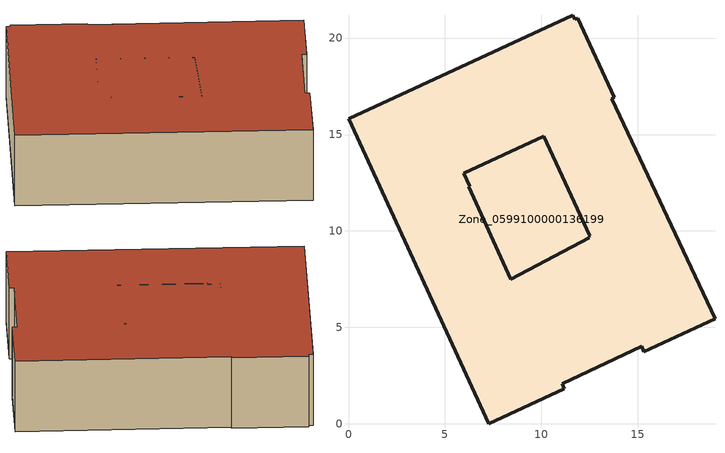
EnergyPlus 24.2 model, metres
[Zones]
Zone_0599100000136199
 floor ground (C_G): 11.19,1.83 7.27,0 0,15.81 11.63,21.19 11.73,20.97 11.89,21.04 13.79,16.94 13.66,16.86 19,5.45 15.32,3.74 15.2,4.01 11.07,2.09 z0; 6.22,12.28 8.41,7.5 12.48,9.64 12.45,9.72 12.51,9.75 10.12,14.9 5.98,12.99 6.29,12.32 z0
 wall outside (C_F): 7.27,0 11.19,1.83 11.07,2.09 15.2,4.01 15.32,3.74 19,5.45 13.66,16.86 13.79,16.94 11.89,21.04 11.73,20.97 11.63,21.19 0,15.81 7.27,0 / 6.29,12.32 5.98,12.99 10.12,14.9 12.51,9.75 12.45,9.72 12.48,9.64 8.41,7.5 6.22,12.28 6.29,12.32 z0:4.73
 roof outside (C_R): 19,5.45 13.66,16.86 13.79,16.94 11.89,21.04 11.73,20.97 11.63,21.19 0,15.81 7.27,0 11.19,1.83 11.07,2.09 15.2,4.01 15.32,3.74 z4.73; 8.41,7.5 6.22,12.28 6.29,12.32 5.98,12.99 10.12,14.9 12.51,9.75 12.45,9.72 12.48,9.64 z4.73
[BUILDING]
Pand.0599100000136199: North Axis=0; Terrain=City; Loads Convergence Tolerance Value=0.04; Temperature Convergence Tolerance Value=0.4; Solar Distribution=FullExterior; Maximum Number of Warmup Days=25; Minimum Number of Warmup Days=1
[Site:Location]
Rotterdam.The.Hague.AP_ZH_NLD Design_Conditions: Latitude=51.96; Longitude=4.45; Time Zone=1; Elevation=-4.5
[SITE:GROUNDTEMPERATURE:BUILDINGSURFACE]
18, 18, 18, 18, 18, 18, 18, 18, 18, 18, 18, 18
[MATERIAL] Thermal Absorptance=0.9; Solar Absorptance=0.7; Visible Absorptance=0.7
Name | Roughness | Thickness | Conductivity | Density | Specific Heat
G.D.1965 | MediumSmooth | 0.15 | 1 | 540 | 1210
F.D.1965 | Rough | 0.3 | 0.857143 | 1920 | 840
R.D.1965 | MediumRough | 0.2 | 0.08 | 1500 | 1000
[CONSTRUCTION]
C_G: G.D.1965
C_F: F.D.1965
C_R: R.D.1965
[ZONE]
Zone_0599100000136199: Type=1; Multiplier=1; Ceiling Height=Autocalculate; Volume=Autocalculate; Floor Area=autocalculate; Part of Total Floor Area=Yes
[ZONEINFILTRATION:DESIGNFLOWRATE]
Infil_Zone_0599100000136199: Zone or ZoneList or Space or SpaceList=Zone_0599100000136199; Schedule=AlwaysOn; Design Flow Rate Calculation Method=Flow/Area; Flow Rate per Floor Area=0.0042; Constant Term Coefficient=1; Temperature Term Coefficient=0; Velocity Term Coefficient=0; Velocity Squared Term Coefficient=0
[HVACTEMPLATE:ZONE:IDEALLOADSAIRSYSTEM]
Zone_0599100000136199: Maximum Heating Supply Air Temperature=50; Minimum Cooling Supply Air Temperature=13; Maximum Heating Supply Air Humidity Ratio=0.0156; Minimum Cooling Supply Air Humidity Ratio=0.0077; Heating Limit=NoLimit; Cooling Limit=NoLimit; Dehumidification Control Type=ConstantSensibleHeatRatio; Cooling Sensible Heat Ratio=0.7; Dehumidification Setpoint=60; Humidification Control Type=None; Humidification Setpoint=30; Outdoor Air Method=None; Outdoor Air Flow Rate per Person=0.00944; Outdoor Air Flow Rate per Zone Floor Area=0; Outdoor Air Flow Rate per Zone=0; Demand Controlled Ventilation Type=None; Outdoor Air Economizer Type=NoEconomizer; Heat Recovery Type=None; Sensible Heat Recovery Effectiveness=0.7; Latent Heat Recovery Effectiveness=0.65
[ZONECONTROL:THERMOSTAT]
ThermostatControl_Zone_0599100000136199: Zone or ZoneList=Zone_0599100000136199; Control Type Schedule=DualSetpointControlType; Control 1=Thermostat_Zone_0599100000136199; Temperature Difference Between Cutout And Setpoint=0
[THERMOSTATSETPOINT:DUALSETPOINT]
Thermostat_Zone_0599100000136199: Heating Setpoint Temperature Schedule=HeatingSetpoint_Zone_0599100000136199; Cooling Setpoint Temperature Schedule=CoolingSetpoint_Zone_0599100000136199
[SCHEDULE:COMPACT]
HeatingSetpoint_Zone_0599100000136199: Through: 12/31, For: AllDays, Until: 24:00, 21
CoolingSetpoint_Zone_0599100000136199: Through: 12/31, For: AllDays, Until: 24:00, 24
DualSetpointControlType: Through: 12/31, For: AllDays, Until: 24:00, 4
AlwaysOn: Through: 12/31, For: AllDays, Until: 24:00, 1
